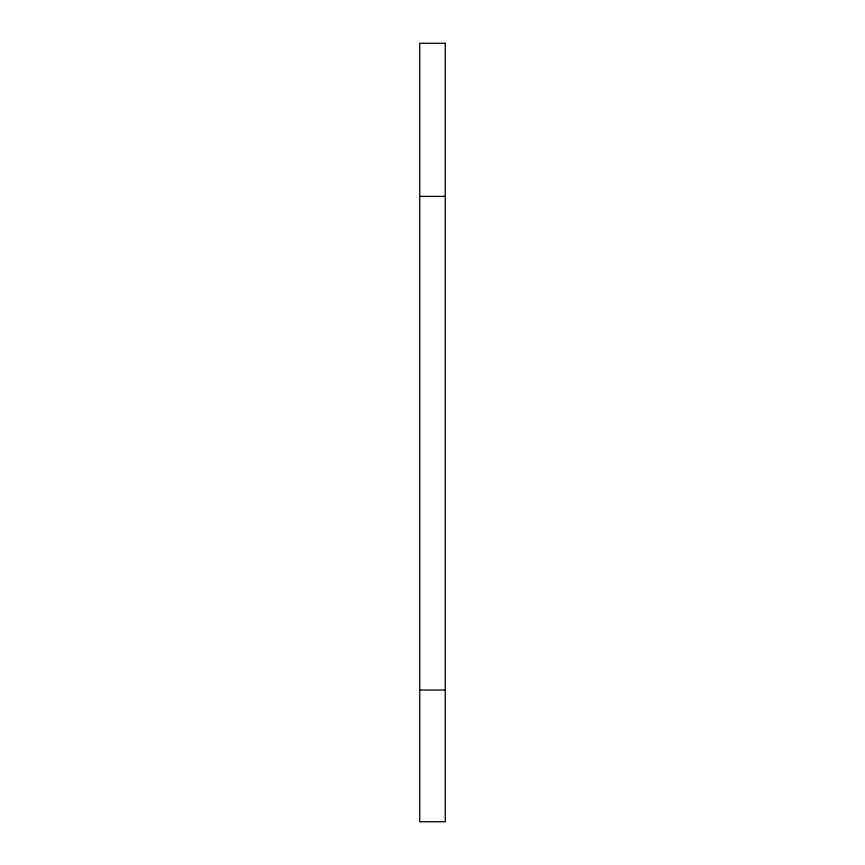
<?xml version="1.0" encoding="UTF-8"?>
<svg xmlns="http://www.w3.org/2000/svg" width="865" height="865" viewBox="0 0 865 865"><rect width="100%" height="100%" fill="white"/><g stroke="black" fill="none" stroke-linecap="round" stroke-linejoin="round"><path stroke-width="1.3" d="M419.741 196.398L445.259 196.398M419.741 690.043L445.259 690.043M445.259 43.25L419.741 43.25L419.741 821.75L445.259 821.75L445.259 43.25"/></g></svg>
